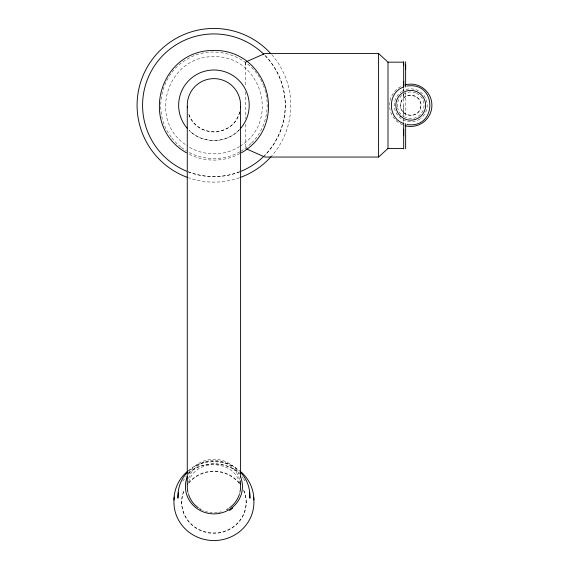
<?xml version="1.0" encoding="UTF-8"?>
<svg xmlns="http://www.w3.org/2000/svg" width="569" height="569" viewBox="0 0 569 569"><rect width="100%" height="100%" fill="white"/><g stroke="black" fill="none" stroke-linecap="round" stroke-linejoin="round"><path stroke-width="0.43" stroke-dasharray="2.85 2.13" d="M245.296 65.449L245.296 62.995M403.684 113.7L403.684 105.293M403.684 96.879L403.684 92.022M403.684 91.218L403.684 88.785M239.677 111.901C234.293 137.307 195.672 138.452 188.581 113.53A26.658 26.658 0 0 0 239.755 111.922M188.581 482.028C195.843 457.426 236.028 459.674 240.068 485.144M182.706 481.225L186.39 476.161M239.898 129.085C227.216 143.808 202.372 144.256 188.979 130.237A35.285 35.285 0 0 0 239.947 129.127M251.633 142.99C266.399 128.388 271.342 104.966 263.468 85.713M250.979 143.566L246.391 147.591L240.595 151.468M188.382 470.67C202.528 458.031 225.331 458.031 239.485 470.67M188.481 471.118L192.777 467.604M188.481 473.813C202.073 460.506 225.793 460.506 239.378 473.813M239.563 146.51C223.894 156.56 202.294 156.255 186.981 145.621M240.225 146.069C280.851 121.425 261.37 55.57 213.93 56.68C167.322 55.556 147.193 119.703 186.319 145.18M239.812 151.852C223.795 160.935 203.183 160.678 187.272 151.468M239.947 153.53C223.823 162.45 203.218 162.236 187.201 153.175M195.779 465.855C207.102 460.392 220.765 460.392 232.088 465.855M239.627 171.76C222.742 178.431 203.41 178.033 186.625 171.212M181.475 147.591L186.547 150.984M235.089 467.604L239.378 471.118M180.821 147.015L176.234 142.99L171.632 137.748M242.003 476.751L243.048 477.924M171.148 137.022C152.094 112.854 160.266 73.792 187.272 59.119C213.788 42.86 252.053 55.854 263.191 84.888M243.468 478.586L246 482.54M405.64 92.719L405.64 117.861M403.684 88.636L403.684 121.944M246.192 502.014L246.192 502.463M245.296 62.163L245.296 86.303M245.296 92.022L245.296 118.558M245.296 124.277L245.296 148.417M181.675 502.014L181.675 502.463M271.705 54.624A76.843 76.843 0 0 1 271.705 155.956M239.428 177.777A76.843 76.843 0 0 1 188.439 177.777M239.663 171.845A71.353 71.353 0 0 1 188.204 171.845M239.755 493.081A26.658 26.252 0 0 1 239.286 494.667M221.369 511.759A26.658 26.252 0 0 1 218.105 512.477M217.273 512.598A26.658 26.252 0 0 1 209.762 512.477M208.119 512.171A26.658 26.252 0 0 1 202.578 510.308M188.581 494.667A26.658 26.252 0 0 1 188.111 493.081M188.581 478.444A26.658 26.252 0 0 1 214.769 460.314A26.658 26.252 0 0 1 239.755 480.023M188.303 472.825A39.986 38.315 0 0 1 239.556 472.825M188.517 474.148A28.528 27.333 0 0 1 213.93 459.226A28.528 27.333 0 0 1 239.35 474.148M416.636 93.337A13.329 13.329 0 0 1 422.881 110.791A13.329 13.329 0 0 1 405.64 117.605M404.844 117.25A13.329 13.329 0 0 1 397.667 107.89M397.525 107.029A13.329 13.329 0 0 1 415.839 92.975M401.593 91.602A16.465 16.465 0 0 1 424.204 95.812A16.465 16.465 0 0 1 420.548 118.516M419.886 118.985A16.465 16.465 0 0 1 397.276 114.774A16.465 16.465 0 0 1 400.932 92.064M243.731 490.634A32.255 30.904 0 0 1 213.93 533.366A32.255 30.904 0 0 1 184.128 490.634M188.709 483.195A32.255 30.904 0 0 1 239.705 483.878M243.731 490.186A32.255 30.904 0 0 1 213.93 532.918A32.255 30.904 0 0 1 184.128 490.186M188.709 482.74A32.255 30.904 0 0 1 239.705 483.43M402.639 124.853A21.174 21.174 0 0 1 402.639 85.734M285.282 105.293C285.211 124.014 277.58 142.456 264.386 155.742A71.353 71.353 0 0 0 264.386 54.837C277.58 68.131 285.211 86.566 285.282 105.293M400.74 103.302C397.639 116.062 418.72 120.251 420.733 107.278C423.841 94.518 402.752 90.329 400.74 103.302M404.018 112.954A10.192 10.192 0 0 0 420.733 107.278A10.192 10.192 0 0 0 407.461 95.642A10.192 10.192 0 0 0 404.018 112.954"/><path stroke-width="0.85" d="M403.684 135.785L403.684 129.248M403.684 87.128L403.684 81.331M403.684 65.449L403.684 62.995M405.64 69.105L405.64 65.086M173.943 499.987C174.057 489.006 179.093 478.109 187.699 471.224M178.389 492.804L177.941 498.195C177.507 488.743 180.7 479.055 187.436 472.291M246.078 148.758L264.898 157.044L378.591 157.044L388.001 148.417L403.684 148.417M229.599 510.585L232.785 507.982M241.377 152.826C289.578 125.593 269.293 49.887 213.93 50.406C158.566 49.887 138.281 125.593 186.49 152.826M403.236 87.178C387.453 92.889 387.453 117.698 403.236 123.402M246.078 61.822L264.898 53.543L378.591 53.543L388.001 62.163L403.684 62.163M406.913 86.068C437.483 81.203 437.483 129.376 406.913 124.519M240.161 471.224C248.767 478.109 253.81 489.006 253.923 499.987M240.431 472.291C247.166 479.055 250.36 488.743 249.919 498.195L249.478 492.804M405.64 61.772L405.64 86.965M405.64 123.615L405.64 148.808M403.684 61.772L403.684 86.965M403.684 122.783L403.684 148.808M388.001 62.163L388.001 148.417M378.591 53.543L378.591 157.044M240.595 106.773L240.595 476.872M240.595 480.72L240.595 483.963M187.272 106.773L187.272 483.963M271.15 156.582A76.843 76.843 0 0 1 240.218 177.5M187.649 177.5A76.843 76.843 0 0 1 150.038 62.597A76.843 76.843 0 0 1 270.581 53.379M187.407 128.558A35.285 35.285 0 0 1 189.534 79.802A35.285 35.285 0 0 1 238.333 79.802A35.285 35.285 0 0 1 240.459 128.558M263.781 156.34A71.353 71.353 0 0 1 241.235 171.212M186.625 171.212A71.353 71.353 0 0 1 154.37 66.004A71.353 71.353 0 0 1 263.781 54.24M187.393 107.797A26.658 26.658 0 0 1 213.93 78.629A26.658 26.658 0 0 1 240.474 107.797M240.474 484.084A26.658 26.252 0 0 1 239.947 492.277M239.286 494.667A26.658 26.252 0 0 1 229.599 507.79M228.219 508.714A26.658 26.252 0 0 1 226.775 509.561M201.092 509.561A26.658 26.252 0 0 1 199.648 508.714M198.261 507.79A26.658 26.252 0 0 1 188.581 494.667M187.912 492.277A26.658 26.252 0 0 1 187.393 484.084M253.561 497.093A39.986 38.315 0 0 1 213.93 540.55A39.986 38.315 0 0 1 174.306 497.093M240.452 476.495A28.528 27.333 0 0 1 213.93 513.885A28.528 27.333 0 0 1 187.407 476.495M404.993 84.916A21.174 21.174 0 0 1 431.907 105.293A21.174 21.174 0 0 1 404.993 125.664M400.917 116.489A14.901 14.901 0 0 0 425.349 108.195A14.901 14.901 0 0 0 405.953 91.182A14.901 14.901 0 0 0 400.917 116.489"/></g></svg>
